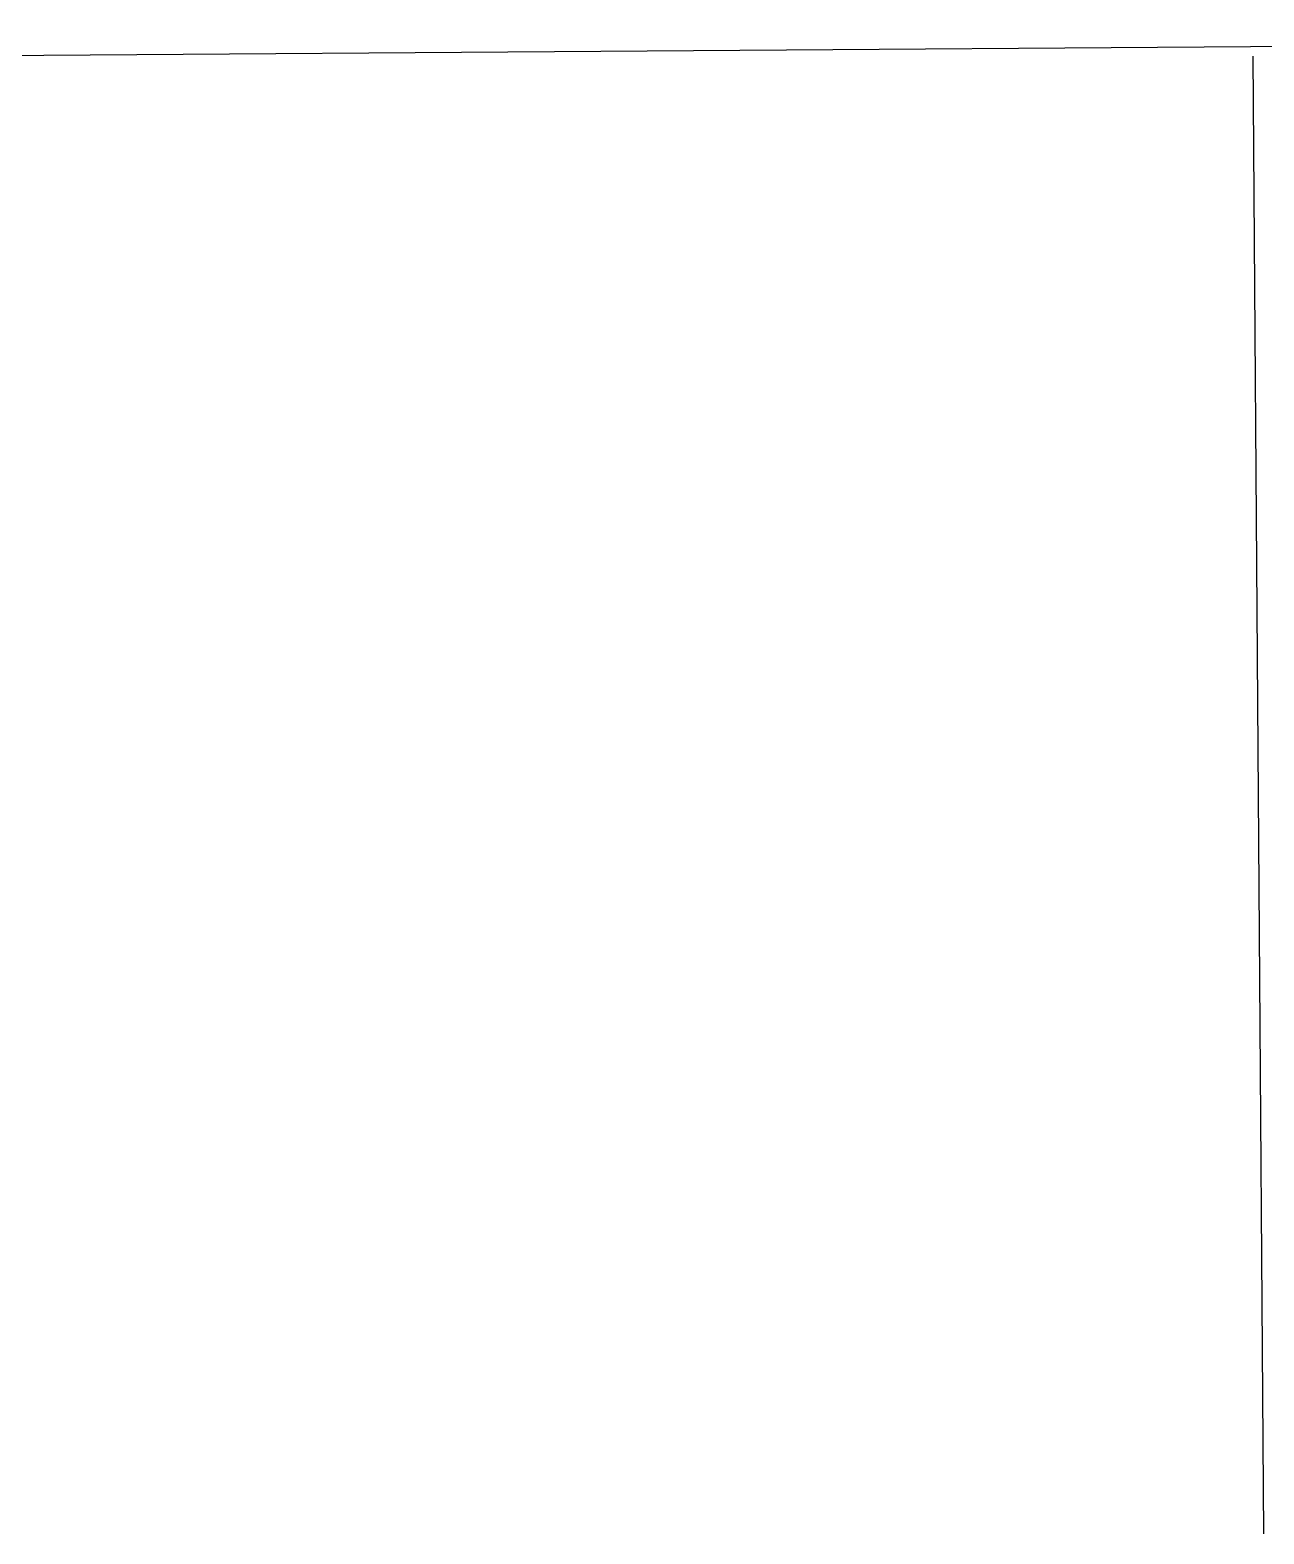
# Model space of a CAD drawing. Header units: feet. Extents: x 919634 to 928945, y 707022 to 708026.
# Drawn here: x 920164.87 to 920175.86, y 707544.94 to 707558.33 of the extents above; entities that cross this region are included whole.
import ezdxf

# ---------------------------------------------------------------- set-up
doc = ezdxf.new("R2010")
doc.units = ezdxf.units.FT
doc.header["$LTSCALE"] = 20
doc.header["$MEASUREMENT"] = 0
doc.layers.add('-u-site-xref', color=7, linetype='Continuous')
doc.layers.add('Site Plan$0$-u-site-bldg_interior', color=252, linetype='Continuous')
doc.layers.get('-u-site-xref').off()

# ---------------------------------------------------------------- blocks, each defined once
blk = doc.blocks.new('Site Plan')
at = {"layer": 'Site Plan$0$-u-site-bldg_interior'}
for p, q in [((920196.0982602703, 707558.3349924311), (920137.183163121, 707557.904947094)), ((920175.86218319, 707544.9369280619), (920175.766076877, 707558.1032439736))]:
    blk.add_line(p, q, dxfattribs=at)

msp = doc.modelspace()

# ---------------------------------------------------------------- block references
at = {"layer": '-u-site-xref'}
msp.add_blockref('Site Plan', (0, 0), dxfattribs=at)

doc.saveas('drawing.dxf')
